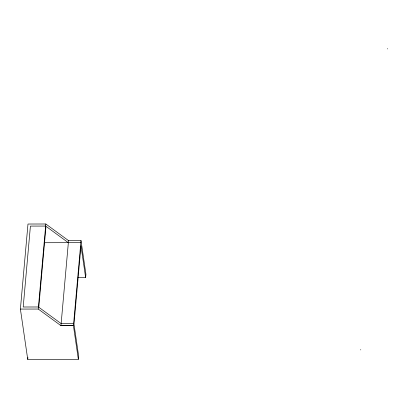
<?xml version="1.0" encoding="UTF-8"?>
<svg xmlns="http://www.w3.org/2000/svg" width="408" height="408" viewBox="0 0 408 408"><rect width="100%" height="100%" fill="white"/><g stroke="black" fill="none" stroke-linecap="round" stroke-linejoin="round"><path stroke-width="0.61" d="M85.634 277.588L80.983 245.713L73.991 324.151L78.637 356.031L78.346 359.336L27.744 359.417L20.4 309.075L27.984 224.028L45.823 223.997L68.539 240.618L81.013 240.598L85.93 274.283L85.634 277.588L78.091 277.603M27.744 359.417L27.912 357.51M78.346 359.336L73.43 325.645L60.955 325.666L38.24 309.045L45.823 223.997M38.775 307.357L45.88 227.7L45.64 226.063L30.416 226.088L23.205 307.005L38.423 306.979L61.139 323.6L73.613 323.58M68.539 240.618L60.955 325.666L73.43 325.645L81.013 240.598M44.263 242.719L80.83 242.663M20.4 309.075L38.24 309.045M45.64 226.063L68.355 242.684M387.549 48.583L387.6 48.95M360.708 349.569L360.764 349.931"/></g></svg>
